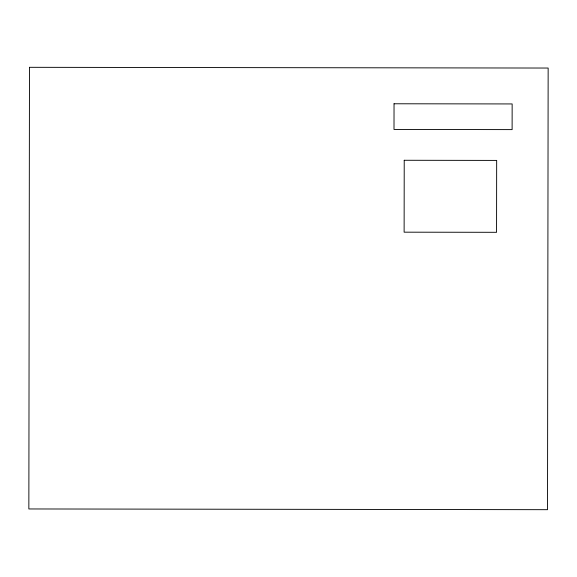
<?xml version="1.0" encoding="UTF-8"?>
<svg xmlns="http://www.w3.org/2000/svg" width="577" height="577" viewBox="0 0 577 577"><rect width="100%" height="100%" fill="white"/><g stroke="black" fill="none" stroke-linecap="round" stroke-linejoin="round"><path stroke-width="0.87" d="M29.477 67.314L28.85 508.957L547.523 509.686L548.15 68.043L29.477 67.314M394.041 103.773L394.004 129.45L512.116 129.616L512.152 103.939L394.041 103.773M404.225 160.276L404.124 232.178L496.566 232.307L496.667 160.413L404.225 160.276"/></g></svg>
